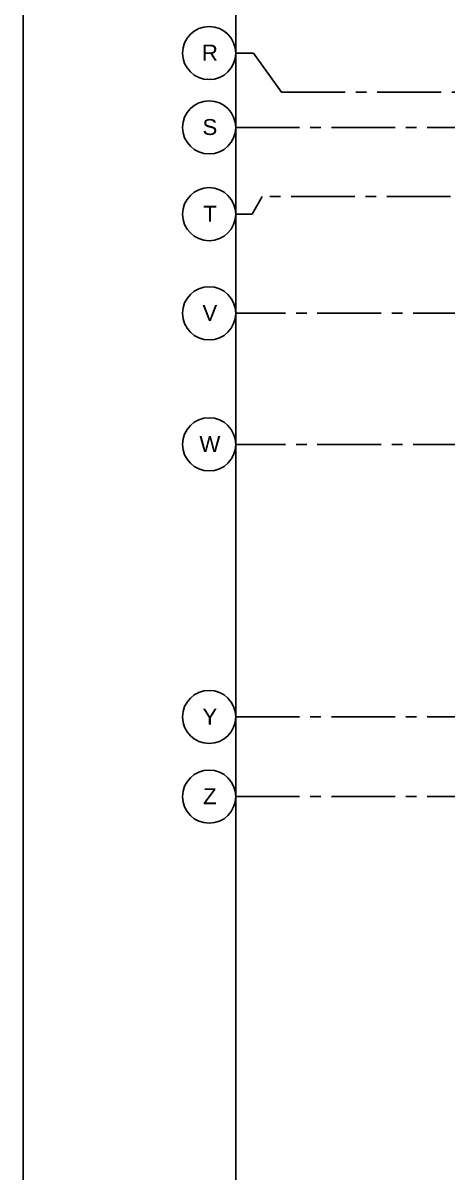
# Model space of a CAD drawing. Header units: inches. Extents: x 18000 to 22048, y 0 to 3165.
# Drawn here: x 18000 to 18240, y 632 to 1281 of the extents above; entities that cross this region are included whole.
import ezdxf
from ezdxf.enums import TextEntityAlignment as Align

# ---------------------------------------------------------------- set-up
doc = ezdxf.new("R2010")
doc.units = ezdxf.units.IN
doc.header["$LTSCALE"] = 48
doc.header["$MEASUREMENT"] = 0
doc.linetypes.add('CENTER2', pattern=[1.125, 0.75, -0.125, 0.125, -0.125])
doc.linetypes.add('HIDDEN', pattern=[0.375, 0.25, -0.125])
for name, color, linetype in [('_0_Objects', 8, 'Continuous'), ('A-Grid(3-32)', 8, 'CENTER2'), ('S-Grid-Iden', 8, 'Continuous')]:
    doc.layers.add(name, color=color, linetype=linetype)
doc.layers.add('A-ANNO-NPLT', color=8, linetype='Continuous', plot=False)
doc.styles.get("Standard").update_dxf_attribs({"font": 'arial.ttf'})

# ---------------------------------------------------------------- blocks, each defined once
blk = doc.blocks.new('Column Bubble')
blk.add_circle((-0.0042, -0.0024), 0.1562)
blk.add_attdef('XX', text='', height=0.0938).set_placement((0, 0), align=Align.MIDDLE_CENTER)
blk = doc.blocks.new('3RD FLOOR - STRUCTURAL GRID')
at = {"layer": 'A-Grid(3-32)'}
for p, q in [((-3869.7, -14799.75), (-113.3, -14799.75)), ((-3895.5, -14819.75), (-87.5, -14819.75)), ((-102.31, -14858.75), (-3880.69, -14858.75)), ((-87.5, -14924.75), (-3895.5, -14924.75)), ((-87.5, -14998.75), (-3895.5, -14998.75)), ((-3895.5, -15152.75), (-87.5, -15152.75)), ((-3895.5, -15197.75), (-87.5, -15197.75))]:
    blk.add_line(p, q, dxfattribs=at)
for points in [[(-3895.5, -14777.73), (-3885.41, -14777.73), (-3869.7, -14799.75)], [(-3895.5, -14868.75), (-3886.33, -14868.75), (-3880.69, -14858.75)]]:
    blk.add_lwpolyline(points, dxfattribs=at)
at = {"layer": 'S-Grid-Iden', "xscale": 96, "yscale": 96, "zscale": 96}
for p, values in [((-3910.1, -14777.5), {'XX': 'R'}), ((-3910.1, -14819.52), {'XX': 'S'}), ((-3910.1, -14868.52), {'XX': 'T'}), ((-3910.1, -14924.52), {'XX': 'V'}), ((-3910.1, -14998.52), {'XX': 'W'}), ((-3910.1, -15152.52), {'XX': 'Y'}), ((-3910.1, -15197.52), {'XX': 'Z'})]:
    blk.add_blockref('Column Bubble', p, dxfattribs=at).add_auto_attribs(values)

msp = doc.modelspace()

# ---------------------------------------------------------------- linework, layer by layer
at = {"layer": 'A-ANNO-NPLT'}
for points in [[(18000, 0), (18000, 2976), (22048, 2976), (22048, 0)], [(18120, 360), (18120, 2616), (21928, 2616), (21928, 360)]]:
    msp.add_lwpolyline(points, close=True, dxfattribs=at)

# ---------------------------------------------------------------- block references
at = {"layer": '_0_Objects', "linetype": 'HIDDEN'}
msp.add_blockref('3RD FLOOR - STRUCTURAL GRID', (22015.5, 16042.01), dxfattribs=at)

doc.saveas('drawing.dxf')
